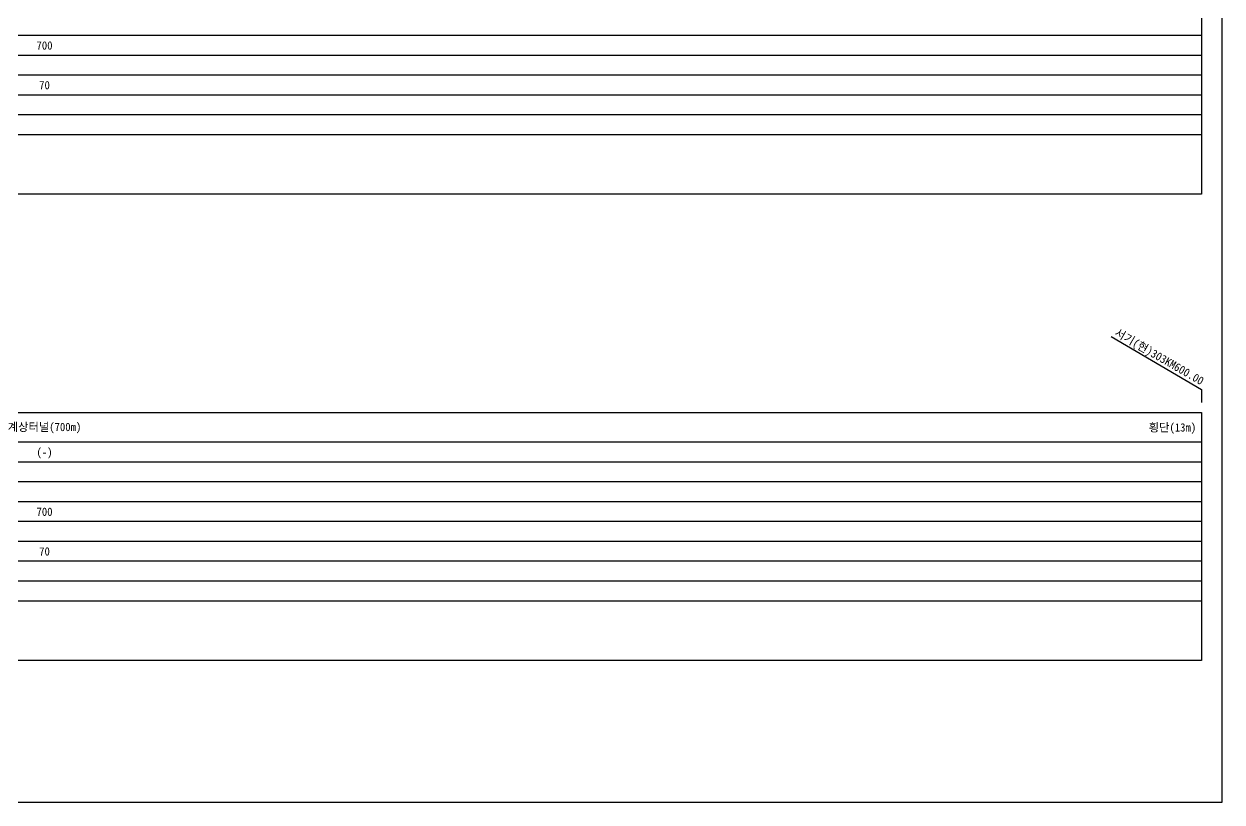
# Model space of a CAD drawing. Header units: millimetres. Extents: x 5094 to 5890, y 1103 to 1807.
# Drawn here: x 5527.5 to 5889.9, y 1103.1 to 1338.4 of the extents above; entities that cross this region are included whole.
import ezdxf
from ezdxf.enums import TextEntityAlignment as Align
from ezdxf.xclip import XClip

# ---------------------------------------------------------------- set-up
doc = ezdxf.new("R2010")
doc.units = ezdxf.units.MM
doc.header["$LTSCALE"] = 10
doc.header["$MEASUREMENT"] = 0
doc.header["$XCLIPFRAME"] = 2
for name, color, linetype in [('TT-TABL-LIN1', 4, 'Continuous'), ('TT-TABL-LIN2', 1, 'Continuous'), ('TT-TABL-TEX2', 3, 'Continuous'), ('TZ-BASE', 253, 'Continuous'), ('TZ-LEAL', 1, 'Continuous'), ('TZ-LEAT', 3, 'Continuous')]:
    doc.layers.add(name, color=color, linetype=linetype)
doc.layers.add('TX-PAPR', color=2, linetype='Continuous', plot=False)
doc.styles.get("Standard").update_dxf_attribs({"font": 'GulimChe.ttf'})

# ---------------------------------------------------------------- blocks, each defined once
blk = doc.blocks.new('JD-GGKLGFKGFK34FGKL')
at = {"layer": 'TZ-BASE'}
for p, q in [((362.22, -175), (407.65, 178.52)), ((463.04, -175), (508.43, 178.16)), ((563.87, -175), (609.2, 177.81)), ((664.69, -175), (700, 99.79))]:
    blk.add_line(p, q, dxfattribs=at)
blk = doc.blocks.new('JD-경부고속하선표_190503')
at = {"layer": 'TT-TABL-LIN1'}
blk.add_lwpolyline([(2, 114), (785.58, 114), (785.58, 39), (2, 39)], close=True, dxfattribs=at)
at = {"layer": 'TT-TABL-LIN2'}
for points in [[(785.58, 87), (9.33, 87)], [(785.58, 81), (38.33, 81)], [(785.58, 75), (9.33, 75)], [(785.58, 69), (9.33, 69)], [(785.58, 63), (9.33, 63)], [(785.58, 57), (9.33, 57)]]:
    blk.add_lwpolyline(points, dxfattribs=at)
blk = doc.blocks.new('JD-경부고속상선표_190503')
at = {"layer": 'TT-TABL-LIN1'}
blk.add_lwpolyline([(2, 114), (785.58, 114), (785.58, 39), (2, 39)], close=True, dxfattribs=at)
at = {"layer": 'TT-TABL-LIN2'}
for points in [[(785.58, 105), (9.33, 105)], [(785.58, 99), (9.33, 99)], [(785.58, 93), (9.33, 93)], [(785.58, 87), (9.33, 87)], [(785.58, 81), (38.33, 81)], [(785.58, 75), (9.33, 75)], [(785.58, 69), (9.33, 69)], [(785.58, 63), (9.33, 63)], [(785.58, 57), (9.33, 57)]]:
    blk.add_lwpolyline(points, dxfattribs=at)

msp = doc.modelspace()

# ---------------------------------------------------------------- linework, layer by layer
at = {"layer": 'TX-PAPR'}
msp.add_lwpolyline([(5093.89, 1103.05), (5889.89, 1103.05), (5889.89, 1619.05), (5093.89, 1619.05)], close=True, dxfattribs=at)
at = {"layer": 'TZ-LEAL'}
msp.add_lwpolyline([(5856.3, 1243.87), (5883.68, 1227.85), (5883.68, 1223.85)], dxfattribs=at)

# ---------------------------------------------------------------- block references
at = {"layer": 'TT-TABL-LIN2'}
for name, p in [('JD-경부고속하선표_190503', (5098.11, 1247.87)), ('JD-경부고속상선표_190503', (5098.11, 1106.85))]:
    msp.add_blockref(name, p, dxfattribs=at)
at = {"layer": 'TZ-BASE'}
ref = msp.add_blockref('JD-GGKLGFKGFK34FGKL', (5179.19, 1470.96), dxfattribs=at)
XClip(ref).set_block_clipping_path([(-0.0000000001, -75.0000000028), (699.9999999997, 75)])

# ---------------------------------------------------------------- texts
at = {"layer": 'TT-TABL-TEX2'}
for s, p in [('700', (5533.68, 1331.87)), ('70', (5533.68, 1319.87)), ('(-)', (5533.68, 1208.85)), ('700', (5533.68, 1190.85)), ('70', (5533.68, 1178.85))]:
    msp.add_text(s, height=2.5, dxfattribs=at).set_placement(p, align=Align.MIDDLE_CENTER)
msp.add_text('계상터널(700m)', height=2.5, dxfattribs=at).set_placement((5533.68, 1216.35), align=Align.MIDDLE)
msp.add_text('횡단(13m) ', height=2.5, dxfattribs=at).set_placement((5883.68, 1216.35), align=Align.MIDDLE_RIGHT)
at = {"layer": 'TZ-LEAT'}
msp.add_text('서기(현)303KM600.00', height=2.5, rotation=330, dxfattribs=at).set_placement((5870.29, 1236.67), align=Align.CENTER)

doc.saveas('drawing.dxf')
